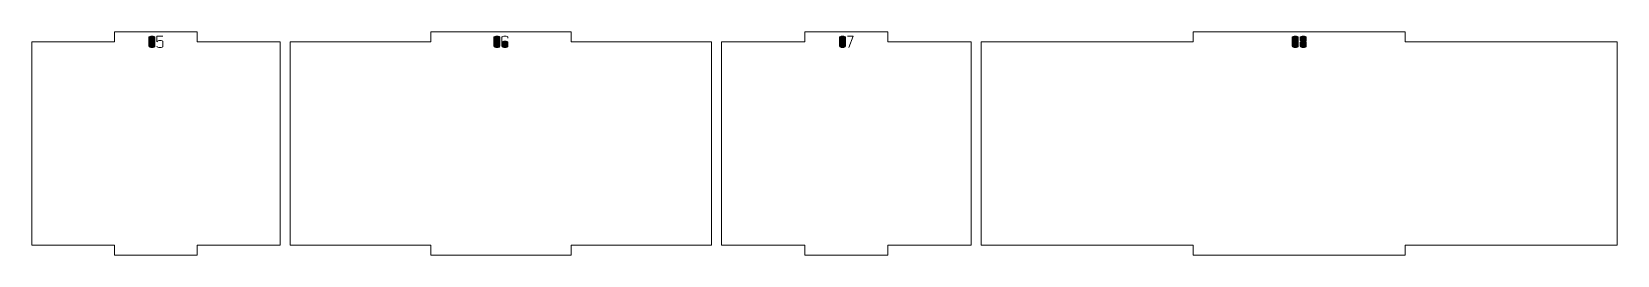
# Model space of a CAD drawing. Header units: centimetres. Extents: x -249 to 275, y -506 to 461.
# Drawn here: x 85.25 to 132.08, y 261.74 to 268.34 of the extents above; entities that cross this region are included whole.
import ezdxf

# ---------------------------------------------------------------- set-up
doc = ezdxf.new("R2010")
doc.units = ezdxf.units.CM
doc.header["$MEASUREMENT"] = 0
doc.layers.add('Capa 1', color=7, linetype='Continuous')

msp = doc.modelspace()

# ---------------------------------------------------------------- hatches: boundary and pattern name
at = {"layer": 'Capa 1', "true_color": 0x3e4095}
h = msp.add_hatch(color=175, dxfattribs=at)
edge = h.paths.add_edge_path()
edge.add_spline(control_points=[(88.70877, 267.91115), (88.70877, 267.90061), (88.71725, 267.89164), (88.73421, 267.88423), (88.75116, 267.87682), (88.77232, 267.87312), (88.79767, 267.87312), (88.82302, 267.87312), (88.84418, 267.87682), (88.86114, 267.88423), (88.87809, 267.89164), (88.88657, 267.90061), (88.88657, 267.91115), (88.88657, 267.91115), (88.88657, 268.17587), (88.88657, 268.17587), (88.88657, 268.18641), (88.87809, 268.19538), (88.86114, 268.20279), (88.84418, 268.2102), (88.82302, 268.2139), (88.79767, 268.2139), (88.77232, 268.2139), (88.75116, 268.2102), (88.73421, 268.20279), (88.71725, 268.19538), (88.70877, 268.18641), (88.70877, 268.17587), (88.70877, 268.17587), (88.70877, 267.91115), (88.70877, 267.91115)], knot_values=[0, 0, 0, 0, 0.1, 0.1, 0.1, 0.2, 0.2, 0.2, 0.3, 0.3, 0.3, 0.4, 0.4, 0.4, 0.5, 0.5, 0.5, 0.6, 0.6, 0.6, 0.7, 0.7, 0.7, 0.8, 0.8, 0.8, 0.9, 0.9, 0.9, 1, 1, 1, 1], degree=3, periodic=1)
h = msp.add_hatch(color=175, dxfattribs=at)
edge = h.paths.add_edge_path()
edge.add_spline(control_points=[(88.88657, 267.91115), (88.88657, 267.90061), (88.87809, 267.89164), (88.86114, 267.88423), (88.84418, 267.87682), (88.82302, 267.87312), (88.79767, 267.87312), (88.77232, 267.87312), (88.75116, 267.87682), (88.73421, 267.88423), (88.71725, 267.89164), (88.70877, 267.90061), (88.70877, 267.91115), (88.70877, 267.91115), (88.70877, 268.17587), (88.70877, 268.17587), (88.70877, 268.18641), (88.71725, 268.19538), (88.73421, 268.20279), (88.75116, 268.2102), (88.77232, 268.2139), (88.79767, 268.2139), (88.82302, 268.2139), (88.84418, 268.2102), (88.86114, 268.20279), (88.87809, 268.19538), (88.88657, 268.18641), (88.88657, 268.17587), (88.88657, 268.17587), (88.88657, 267.91115), (88.88657, 267.91115)], knot_values=[0, 0, 0, 0, 0.1, 0.1, 0.1, 0.2, 0.2, 0.2, 0.3, 0.3, 0.3, 0.4, 0.4, 0.4, 0.5, 0.5, 0.5, 0.6, 0.6, 0.6, 0.7, 0.7, 0.7, 0.8, 0.8, 0.8, 0.9, 0.9, 0.9, 1, 1, 1, 1], degree=3, periodic=1)
h = msp.add_hatch(color=175, dxfattribs=at)
edge = h.paths.add_edge_path()
edge.add_spline(control_points=[(89.03474, 267.87312), (89.00939, 267.87312), (88.98823, 267.87682), (88.97128, 267.88423), (88.95432, 267.89164), (88.94584, 267.90061), (88.94584, 267.91115), (88.94584, 267.90061), (88.95432, 267.89164), (88.97128, 267.88423), (88.98823, 267.87682), (89.00939, 267.87312), (89.03474, 267.87312), (89.06009, 267.87312), (89.08125, 267.87682), (89.09821, 267.88423), (89.11516, 267.89164), (89.12364, 267.90061), (89.12364, 267.91115), (89.12364, 267.91115), (89.12364, 268.04648), (89.12364, 268.04648), (89.12364, 268.05701), (89.11516, 268.06598), (89.09821, 268.07339), (89.08125, 268.0808), (89.06009, 268.0845), (89.03474, 268.0845), (89.01169, 268.08253), (88.99391, 268.0799), (88.9814, 268.0766), (88.96889, 268.07331), (88.95703, 268.06327), (88.94584, 268.04648), (88.94584, 268.04648), (88.94584, 268.2139), (88.94584, 268.2139), (88.94584, 268.2139), (89.11771, 268.2139), (89.11771, 268.2139), (89.11771, 268.2139), (88.94584, 268.2139), (88.94584, 268.2139), (88.94584, 268.2139), (88.94584, 268.04648), (88.94584, 268.04648), (88.95703, 268.06327), (88.96889, 268.07331), (88.9814, 268.0766), (88.99391, 268.0799), (89.01169, 268.08253), (89.03474, 268.0845), (89.06009, 268.0845), (89.08125, 268.0808), (89.09821, 268.07339), (89.11516, 268.06598), (89.12364, 268.05701), (89.12364, 268.04648), (89.12364, 268.04648), (89.12364, 267.91115), (89.12364, 267.91115), (89.12364, 267.90061), (89.11516, 267.89164), (89.09821, 267.88423), (89.08125, 267.87682), (89.06009, 267.87312), (89.03474, 267.87312)], knot_values=[0, 0, 0, 0, 0.04545455, 0.04545455, 0.04545455, 0.09090909, 0.09090909, 0.09090909, 0.13636364, 0.13636364, 0.13636364, 0.18181818, 0.18181818, 0.18181818, 0.22727273, 0.22727273, 0.22727273, 0.27272727, 0.27272727, 0.27272727, 0.31818182, 0.31818182, 0.31818182, 0.36363636, 0.36363636, 0.36363636, 0.40909091, 0.40909091, 0.40909091, 0.45454545, 0.45454545, 0.45454545, 0.5, 0.5, 0.5, 0.54545455, 0.54545455, 0.54545455, 0.59090909, 0.59090909, 0.59090909, 0.63636364, 0.63636364, 0.63636364, 0.68181818, 0.68181818, 0.68181818, 0.72727273, 0.72727273, 0.72727273, 0.77272727, 0.77272727, 0.77272727, 0.81818182, 0.81818182, 0.81818182, 0.86363636, 0.86363636, 0.86363636, 0.90909091, 0.90909091, 0.90909091, 0.95454545, 0.95454545, 0.95454545, 1, 1, 1, 1], degree=3, periodic=1)
h = msp.add_hatch(color=175, dxfattribs=at)
edge = h.paths.add_edge_path()
edge.add_spline(control_points=[(98.89872, 267.91115), (98.89872, 267.90061), (98.9072, 267.89164), (98.92416, 267.88423), (98.94111, 267.87682), (98.96227, 267.87312), (98.98762, 267.87312), (99.01297, 267.87312), (99.03413, 267.87682), (99.05109, 267.88423), (99.06804, 267.89164), (99.07652, 267.90061), (99.07652, 267.91115), (99.07652, 267.91115), (99.07652, 268.17587), (99.07652, 268.17587), (99.07652, 268.18641), (99.06804, 268.19538), (99.05109, 268.20279), (99.03413, 268.2102), (99.01297, 268.2139), (98.98762, 268.2139), (98.96227, 268.2139), (98.94111, 268.2102), (98.92416, 268.20279), (98.9072, 268.19538), (98.89872, 268.18641), (98.89872, 268.17587), (98.89872, 268.17587), (98.89872, 267.91115), (98.89872, 267.91115)], knot_values=[0, 0, 0, 0, 0.1, 0.1, 0.1, 0.2, 0.2, 0.2, 0.3, 0.3, 0.3, 0.4, 0.4, 0.4, 0.5, 0.5, 0.5, 0.6, 0.6, 0.6, 0.7, 0.7, 0.7, 0.8, 0.8, 0.8, 0.9, 0.9, 0.9, 1, 1, 1, 1], degree=3, periodic=1)
h = msp.add_hatch(color=175, dxfattribs=at)
edge = h.paths.add_edge_path()
edge.add_spline(control_points=[(99.07652, 267.91115), (99.07652, 267.90061), (99.06804, 267.89164), (99.05109, 267.88423), (99.03413, 267.87682), (99.01297, 267.87312), (98.98762, 267.87312), (98.96227, 267.87312), (98.94111, 267.87682), (98.92416, 267.88423), (98.9072, 267.89164), (98.89872, 267.90061), (98.89872, 267.91115), (98.89872, 267.91115), (98.89872, 268.17587), (98.89872, 268.17587), (98.89872, 268.18641), (98.9072, 268.19538), (98.92416, 268.20279), (98.94111, 268.2102), (98.96227, 268.2139), (98.98762, 268.2139), (99.01297, 268.2139), (99.03413, 268.2102), (99.05109, 268.20279), (99.06804, 268.19538), (99.07652, 268.18641), (99.07652, 268.17587), (99.07652, 268.17587), (99.07652, 267.91115), (99.07652, 267.91115)], knot_values=[0, 0, 0, 0, 0.1, 0.1, 0.1, 0.2, 0.2, 0.2, 0.3, 0.3, 0.3, 0.4, 0.4, 0.4, 0.5, 0.5, 0.5, 0.6, 0.6, 0.6, 0.7, 0.7, 0.7, 0.8, 0.8, 0.8, 0.9, 0.9, 0.9, 1, 1, 1, 1], degree=3, periodic=1)
h = msp.add_hatch(color=175, dxfattribs=at)
edge = h.paths.add_edge_path()
edge.add_spline(control_points=[(99.22469, 267.87312), (99.19934, 267.87312), (99.17818, 267.87682), (99.16123, 267.88423), (99.14427, 267.89164), (99.13579, 267.90061), (99.13579, 267.91115), (99.13579, 267.91115), (99.13579, 268.02623), (99.13579, 268.02623), (99.13579, 268.02623), (99.13579, 268.17587), (99.13579, 268.17587), (99.13579, 268.18641), (99.14427, 268.19538), (99.16123, 268.20279), (99.17818, 268.2102), (99.19934, 268.2139), (99.22469, 268.2139), (99.25004, 268.2139), (99.2712, 268.2102), (99.28816, 268.20279), (99.30511, 268.19538), (99.31359, 268.18641), (99.31359, 268.17587), (99.31359, 268.17587), (99.31359, 268.14822), (99.31359, 268.14822), (99.31359, 268.14822), (99.31359, 268.17587), (99.31359, 268.17587), (99.31359, 268.18641), (99.30511, 268.19538), (99.28816, 268.20279), (99.2712, 268.2102), (99.25004, 268.2139), (99.22469, 268.2139), (99.19934, 268.2139), (99.17818, 268.2102), (99.16123, 268.20279), (99.14427, 268.19538), (99.13579, 268.18641), (99.13579, 268.17587), (99.13579, 268.17587), (99.13579, 268.02623), (99.13579, 268.02623), (99.13579, 268.0361), (99.14608, 268.04491), (99.16666, 268.05265), (99.18724, 268.06039), (99.20658, 268.06426), (99.22469, 268.06426), (99.25004, 268.06426), (99.2712, 268.06055), (99.28816, 268.05314), (99.30511, 268.04573), (99.31359, 268.03676), (99.31359, 268.02623), (99.31359, 268.02623), (99.31359, 267.91115), (99.31359, 267.91115), (99.31359, 267.90061), (99.30511, 267.89164), (99.28816, 267.88423), (99.2712, 267.87682), (99.25004, 267.87312), (99.22469, 267.87312)], knot_values=[0, 0, 0, 0, 0.04545455, 0.04545455, 0.04545455, 0.09090909, 0.09090909, 0.09090909, 0.13636364, 0.13636364, 0.13636364, 0.18181818, 0.18181818, 0.18181818, 0.22727273, 0.22727273, 0.22727273, 0.27272727, 0.27272727, 0.27272727, 0.31818182, 0.31818182, 0.31818182, 0.36363636, 0.36363636, 0.36363636, 0.40909091, 0.40909091, 0.40909091, 0.45454545, 0.45454545, 0.45454545, 0.5, 0.5, 0.5, 0.54545455, 0.54545455, 0.54545455, 0.59090909, 0.59090909, 0.59090909, 0.63636364, 0.63636364, 0.63636364, 0.68181818, 0.68181818, 0.68181818, 0.72727273, 0.72727273, 0.72727273, 0.77272727, 0.77272727, 0.77272727, 0.81818182, 0.81818182, 0.81818182, 0.86363636, 0.86363636, 0.86363636, 0.90909091, 0.90909091, 0.90909091, 0.95454545, 0.95454545, 0.95454545, 1, 1, 1, 1], degree=3, periodic=1)
h = msp.add_hatch(color=175, dxfattribs=at)
edge = h.paths.add_edge_path()
edge.add_spline(control_points=[(99.13579, 267.91115), (99.13579, 267.90061), (99.14427, 267.89164), (99.16123, 267.88423), (99.17818, 267.87682), (99.19934, 267.87312), (99.22469, 267.87312), (99.25004, 267.87312), (99.2712, 267.87682), (99.28816, 267.88423), (99.30511, 267.89164), (99.31359, 267.90061), (99.31359, 267.91115), (99.31359, 267.91115), (99.31359, 268.02623), (99.31359, 268.02623), (99.31359, 268.03676), (99.30511, 268.04573), (99.28816, 268.05314), (99.2712, 268.06055), (99.25004, 268.06426), (99.22469, 268.06426), (99.20658, 268.06426), (99.18724, 268.06039), (99.16666, 268.05265), (99.14608, 268.04491), (99.13579, 268.0361), (99.13579, 268.02623), (99.13579, 268.02623), (99.13579, 267.91115), (99.13579, 267.91115)], knot_values=[0, 0, 0, 0, 0.1, 0.1, 0.1, 0.2, 0.2, 0.2, 0.3, 0.3, 0.3, 0.4, 0.4, 0.4, 0.5, 0.5, 0.5, 0.6, 0.6, 0.6, 0.7, 0.7, 0.7, 0.8, 0.8, 0.8, 0.9, 0.9, 0.9, 1, 1, 1, 1], degree=3, periodic=1)
h = msp.add_hatch(color=175, dxfattribs=at)
edge = h.paths.add_edge_path()
edge.add_spline(control_points=[(109.10821, 267.91115), (109.10821, 267.90061), (109.11669, 267.89164), (109.13365, 267.88423), (109.1506, 267.87682), (109.17176, 267.87312), (109.19711, 267.87312), (109.22246, 267.87312), (109.24362, 267.87682), (109.26058, 267.88423), (109.27753, 267.89164), (109.28601, 267.90061), (109.28601, 267.91115), (109.28601, 267.91115), (109.28601, 268.17587), (109.28601, 268.17587), (109.28601, 268.18641), (109.27753, 268.19538), (109.26058, 268.20279), (109.24362, 268.2102), (109.22246, 268.2139), (109.19711, 268.2139), (109.17176, 268.2139), (109.1506, 268.2102), (109.13365, 268.20279), (109.11669, 268.19538), (109.10821, 268.18641), (109.10821, 268.17587), (109.10821, 268.17587), (109.10821, 267.91115), (109.10821, 267.91115)], knot_values=[0, 0, 0, 0, 0.1, 0.1, 0.1, 0.2, 0.2, 0.2, 0.3, 0.3, 0.3, 0.4, 0.4, 0.4, 0.5, 0.5, 0.5, 0.6, 0.6, 0.6, 0.7, 0.7, 0.7, 0.8, 0.8, 0.8, 0.9, 0.9, 0.9, 1, 1, 1, 1], degree=3, periodic=1)
h = msp.add_hatch(color=175, dxfattribs=at)
edge = h.paths.add_edge_path()
edge.add_spline(control_points=[(109.28601, 267.91115), (109.28601, 267.90061), (109.27753, 267.89164), (109.26058, 267.88423), (109.24362, 267.87682), (109.22246, 267.87312), (109.19711, 267.87312), (109.17176, 267.87312), (109.1506, 267.87682), (109.13365, 267.88423), (109.11669, 267.89164), (109.10821, 267.90061), (109.10821, 267.91115), (109.10821, 267.91115), (109.10821, 268.17587), (109.10821, 268.17587), (109.10821, 268.18641), (109.11669, 268.19538), (109.13365, 268.20279), (109.1506, 268.2102), (109.17176, 268.2139), (109.19711, 268.2139), (109.22246, 268.2139), (109.24362, 268.2102), (109.26058, 268.20279), (109.27753, 268.19538), (109.28601, 268.18641), (109.28601, 268.17587), (109.28601, 268.17587), (109.28601, 267.91115), (109.28601, 267.91115)], knot_values=[0, 0, 0, 0, 0.1, 0.1, 0.1, 0.2, 0.2, 0.2, 0.3, 0.3, 0.3, 0.4, 0.4, 0.4, 0.5, 0.5, 0.5, 0.6, 0.6, 0.6, 0.7, 0.7, 0.7, 0.8, 0.8, 0.8, 0.9, 0.9, 0.9, 1, 1, 1, 1], degree=3, periodic=1)
h = msp.add_hatch(color=175, dxfattribs=at)
edge = h.paths.add_edge_path()
edge.add_spline(control_points=[(109.38677, 267.87312), (109.38677, 267.87312), (109.51715, 268.2139), (109.51715, 268.2139), (109.51715, 268.2139), (109.34528, 268.2139), (109.34528, 268.2139), (109.34528, 268.2139), (109.51715, 268.2139), (109.51715, 268.2139), (109.51715, 268.2139), (109.38677, 267.87312), (109.38677, 267.87312)], knot_values=[0, 0, 0, 0, 0.25, 0.25, 0.25, 0.5, 0.5, 0.5, 0.75, 0.75, 0.75, 1, 1, 1, 1], degree=3, periodic=1)
h = msp.add_hatch(color=175, dxfattribs=at)
edge = h.paths.add_edge_path()
edge.add_spline(control_points=[(122.48335, 267.91115), (122.48335, 267.90061), (122.49183, 267.89164), (122.50879, 267.88423), (122.52574, 267.87682), (122.5469, 267.87312), (122.57225, 267.87312), (122.5976, 267.87312), (122.61876, 267.87682), (122.63572, 267.88423), (122.65267, 267.89164), (122.66115, 267.90061), (122.66115, 267.91115), (122.66115, 267.91115), (122.66115, 268.17587), (122.66115, 268.17587), (122.66115, 268.18641), (122.65267, 268.19538), (122.63572, 268.20279), (122.61876, 268.2102), (122.5976, 268.2139), (122.57225, 268.2139), (122.5469, 268.2139), (122.52574, 268.2102), (122.50879, 268.20279), (122.49183, 268.19538), (122.48335, 268.18641), (122.48335, 268.17587), (122.48335, 268.17587), (122.48335, 267.91115), (122.48335, 267.91115)], knot_values=[0, 0, 0, 0, 0.1, 0.1, 0.1, 0.2, 0.2, 0.2, 0.3, 0.3, 0.3, 0.4, 0.4, 0.4, 0.5, 0.5, 0.5, 0.6, 0.6, 0.6, 0.7, 0.7, 0.7, 0.8, 0.8, 0.8, 0.9, 0.9, 0.9, 1, 1, 1, 1], degree=3, periodic=1)
h = msp.add_hatch(color=175, dxfattribs=at)
edge = h.paths.add_edge_path()
edge.add_spline(control_points=[(122.66115, 267.91115), (122.66115, 267.90061), (122.65267, 267.89164), (122.63572, 267.88423), (122.61876, 267.87682), (122.5976, 267.87312), (122.57225, 267.87312), (122.5469, 267.87312), (122.52574, 267.87682), (122.50879, 267.88423), (122.49183, 267.89164), (122.48335, 267.90061), (122.48335, 267.91115), (122.48335, 267.91115), (122.48335, 268.17587), (122.48335, 268.17587), (122.48335, 268.18641), (122.49183, 268.19538), (122.50879, 268.20279), (122.52574, 268.2102), (122.5469, 268.2139), (122.57225, 268.2139), (122.5976, 268.2139), (122.61876, 268.2102), (122.63572, 268.20279), (122.65267, 268.19538), (122.66115, 268.18641), (122.66115, 268.17587), (122.66115, 268.17587), (122.66115, 267.91115), (122.66115, 267.91115)], knot_values=[0, 0, 0, 0, 0.1, 0.1, 0.1, 0.2, 0.2, 0.2, 0.3, 0.3, 0.3, 0.4, 0.4, 0.4, 0.5, 0.5, 0.5, 0.6, 0.6, 0.6, 0.7, 0.7, 0.7, 0.8, 0.8, 0.8, 0.9, 0.9, 0.9, 1, 1, 1, 1], degree=3, periodic=1)
h = msp.add_hatch(color=175, dxfattribs=at)
edge = h.paths.add_edge_path()
edge.add_spline(control_points=[(122.72042, 268.09586), (122.72042, 268.0873), (122.72651, 268.07957), (122.73869, 268.07265), (122.75088, 268.06574), (122.77442, 268.06113), (122.80932, 268.05882), (122.84422, 268.06113), (122.86776, 268.06574), (122.87995, 268.07265), (122.89213, 268.07957), (122.89822, 268.0873), (122.89822, 268.09586), (122.89822, 268.09586), (122.89822, 268.17587), (122.89822, 268.17587), (122.89822, 268.18641), (122.88974, 268.19538), (122.87279, 268.20279), (122.85583, 268.2102), (122.83467, 268.2139), (122.80932, 268.2139), (122.78397, 268.2139), (122.76281, 268.2102), (122.74586, 268.20279), (122.7289, 268.19538), (122.72042, 268.18641), (122.72042, 268.17587), (122.72042, 268.17587), (122.72042, 268.09586), (122.72042, 268.09586)], knot_values=[0, 0, 0, 0, 0.1, 0.1, 0.1, 0.2, 0.2, 0.2, 0.3, 0.3, 0.3, 0.4, 0.4, 0.4, 0.5, 0.5, 0.5, 0.6, 0.6, 0.6, 0.7, 0.7, 0.7, 0.8, 0.8, 0.8, 0.9, 0.9, 0.9, 1, 1, 1, 1], degree=3, periodic=1)
h = msp.add_hatch(color=175, dxfattribs=at)
edge = h.paths.add_edge_path()
edge.add_spline(control_points=[(122.80932, 267.87312), (122.78397, 267.87312), (122.76281, 267.87682), (122.74586, 267.88423), (122.7289, 267.89164), (122.72042, 267.90061), (122.72042, 267.91115), (122.72042, 267.91115), (122.72042, 268.02227), (122.72042, 268.02227), (122.72042, 268.03116), (122.72651, 268.0389), (122.73869, 268.04549), (122.75088, 268.05207), (122.77442, 268.05652), (122.80932, 268.05882), (122.77442, 268.06113), (122.75088, 268.06574), (122.73869, 268.07265), (122.72651, 268.07957), (122.72042, 268.0873), (122.72042, 268.09586), (122.72042, 268.09586), (122.72042, 268.17587), (122.72042, 268.17587), (122.72042, 268.18641), (122.7289, 268.19538), (122.74586, 268.20279), (122.76281, 268.2102), (122.78397, 268.2139), (122.80932, 268.2139), (122.83467, 268.2139), (122.85583, 268.2102), (122.87279, 268.20279), (122.88974, 268.19538), (122.89822, 268.18641), (122.89822, 268.17587), (122.89822, 268.17587), (122.89822, 268.09586), (122.89822, 268.09586), (122.89822, 268.0873), (122.89213, 268.07957), (122.87995, 268.07265), (122.86776, 268.06574), (122.84422, 268.06113), (122.80932, 268.05882), (122.84422, 268.05652), (122.86776, 268.05207), (122.87995, 268.04549), (122.89213, 268.0389), (122.89822, 268.03116), (122.89822, 268.02227), (122.89822, 268.02227), (122.89822, 267.91115), (122.89822, 267.91115), (122.89822, 267.90061), (122.88974, 267.89164), (122.87279, 267.88423), (122.85583, 267.87682), (122.83467, 267.87312), (122.80932, 267.87312)], knot_values=[0, 0, 0, 0, 0.05, 0.05, 0.05, 0.1, 0.1, 0.1, 0.15, 0.15, 0.15, 0.2, 0.2, 0.2, 0.25, 0.25, 0.25, 0.3, 0.3, 0.3, 0.35, 0.35, 0.35, 0.4, 0.4, 0.4, 0.45, 0.45, 0.45, 0.5, 0.5, 0.5, 0.55, 0.55, 0.55, 0.6, 0.6, 0.6, 0.65, 0.65, 0.65, 0.7, 0.7, 0.7, 0.75, 0.75, 0.75, 0.8, 0.8, 0.8, 0.85, 0.85, 0.85, 0.9, 0.9, 0.9, 0.95, 0.95, 0.95, 1, 1, 1, 1], degree=3, periodic=1)
h = msp.add_hatch(color=175, dxfattribs=at)
edge = h.paths.add_edge_path()
edge.add_spline(control_points=[(122.72042, 267.91115), (122.72042, 267.90061), (122.7289, 267.89164), (122.74586, 267.88423), (122.76281, 267.87682), (122.78397, 267.87312), (122.80932, 267.87312), (122.83467, 267.87312), (122.85583, 267.87682), (122.87279, 267.88423), (122.88974, 267.89164), (122.89822, 267.90061), (122.89822, 267.91115), (122.89822, 267.91115), (122.89822, 268.02227), (122.89822, 268.02227), (122.89822, 268.03116), (122.89213, 268.0389), (122.87995, 268.04549), (122.86776, 268.05207), (122.84422, 268.05652), (122.80932, 268.05882), (122.77442, 268.05652), (122.75088, 268.05207), (122.73869, 268.04549), (122.72651, 268.0389), (122.72042, 268.03116), (122.72042, 268.02227), (122.72042, 268.02227), (122.72042, 267.91115), (122.72042, 267.91115)], knot_values=[0, 0, 0, 0, 0.1, 0.1, 0.1, 0.2, 0.2, 0.2, 0.3, 0.3, 0.3, 0.4, 0.4, 0.4, 0.5, 0.5, 0.5, 0.6, 0.6, 0.6, 0.7, 0.7, 0.7, 0.8, 0.8, 0.8, 0.9, 0.9, 0.9, 1, 1, 1, 1], degree=3, periodic=1)

# ---------------------------------------------------------------- linework, layer by layer
at = {"layer": 'Capa 1', "color": 1, "lineweight": 9}
for points in [[(85.24756, 268.0409), (85.24756, 268.0409), (85.24756, 262.0409), (85.24756, 262.0409), (85.24756, 262.0409), (87.69332, 262.0409), (87.69332, 262.0409), (87.69332, 262.0409), (87.69332, 261.7409), (87.69332, 261.7409), (87.69332, 261.7409), (90.13909, 261.7409), (90.13909, 261.7409), (90.13909, 261.7409), (90.13909, 262.0409), (90.13909, 262.0409), (90.13909, 262.0409), (92.58485, 262.0409), (92.58485, 262.0409), (92.58485, 262.0409), (92.58485, 268.0409), (92.58485, 268.0409), (92.58485, 268.0409), (90.13909, 268.0409), (90.13909, 268.0409), (90.13909, 268.0409), (90.13909, 268.3409), (90.13909, 268.3409), (90.13909, 268.3409), (87.69332, 268.3409), (87.69332, 268.3409), (87.69332, 268.3409), (87.69332, 268.0409), (87.69332, 268.0409), (87.69332, 268.0409), (85.24756, 268.0409), (85.24756, 268.0409)], [(92.88485, 268.0409), (92.88485, 268.0409), (92.88485, 262.0409), (92.88485, 262.0409), (92.88485, 262.0409), (97.03238, 262.0409), (97.03238, 262.0409), (97.03238, 262.0409), (97.03238, 261.7409), (97.03238, 261.7409), (97.03238, 261.7409), (101.17992, 261.7409), (101.17992, 261.7409), (101.17992, 261.7409), (101.17992, 262.0409), (101.17992, 262.0409), (101.17992, 262.0409), (105.32746, 262.0409), (105.32746, 262.0409), (105.32746, 262.0409), (105.32746, 268.0409), (105.32746, 268.0409), (105.32746, 268.0409), (101.17992, 268.0409), (101.17992, 268.0409), (101.17992, 268.0409), (101.17992, 268.3409), (101.17992, 268.3409), (101.17992, 268.3409), (97.03238, 268.3409), (97.03238, 268.3409), (97.03238, 268.3409), (97.03238, 268.0409), (97.03238, 268.0409), (97.03238, 268.0409), (92.88485, 268.0409), (92.88485, 268.0409)], [(105.62746, 268.0409), (105.62746, 268.0409), (105.62746, 262.0409), (105.62746, 262.0409), (105.62746, 262.0409), (108.08427, 262.0409), (108.08427, 262.0409), (108.08427, 262.0409), (108.08427, 261.7409), (108.08427, 261.7409), (108.08427, 261.7409), (110.54108, 261.7409), (110.54108, 261.7409), (110.54108, 261.7409), (110.54108, 262.0409), (110.54108, 262.0409), (110.54108, 262.0409), (112.99789, 262.0409), (112.99789, 262.0409), (112.99789, 262.0409), (112.99789, 268.0409), (112.99789, 268.0409), (112.99789, 268.0409), (110.54108, 268.0409), (110.54108, 268.0409), (110.54108, 268.0409), (110.54108, 268.3409), (110.54108, 268.3409), (110.54108, 268.3409), (108.08427, 268.3409), (108.08427, 268.3409), (108.08427, 268.3409), (108.08427, 268.0409), (108.08427, 268.0409), (108.08427, 268.0409), (105.62746, 268.0409), (105.62746, 268.0409)], [(113.29789, 268.0409), (113.29789, 268.0409), (113.29789, 262.0409), (113.29789, 262.0409), (113.29789, 262.0409), (119.55982, 262.0409), (119.55982, 262.0409), (119.55982, 262.0409), (119.55982, 261.7409), (119.55982, 261.7409), (119.55982, 261.7409), (125.82176, 261.7409), (125.82176, 261.7409), (125.82176, 261.7409), (125.82176, 262.0409), (125.82176, 262.0409), (125.82176, 262.0409), (132.08369, 262.0409), (132.08369, 262.0409), (132.08369, 262.0409), (132.08369, 268.0409), (132.08369, 268.0409), (132.08369, 268.0409), (125.82176, 268.0409), (125.82176, 268.0409), (125.82176, 268.0409), (125.82176, 268.3409), (125.82176, 268.3409), (125.82176, 268.3409), (119.55982, 268.3409), (119.55982, 268.3409), (119.55982, 268.3409), (119.55982, 268.0409), (119.55982, 268.0409), (119.55982, 268.0409), (113.29789, 268.0409), (113.29789, 268.0409)]]:
    msp.add_open_spline(points, degree=3, knots=[0, 0, 0, 0, 0.08333333, 0.08333333, 0.08333333, 0.16666667, 0.16666667, 0.16666667, 0.25, 0.25, 0.25, 0.33333333, 0.33333333, 0.33333333, 0.41666667, 0.41666667, 0.41666667, 0.5, 0.5, 0.5, 0.58333333, 0.58333333, 0.58333333, 0.66666667, 0.66666667, 0.66666667, 0.75, 0.75, 0.75, 0.83333333, 0.83333333, 0.83333333, 0.91666667, 0.91666667, 0.91666667, 1, 1, 1, 1], dxfattribs=at)
at = {"layer": 'Capa 1', "color": 114, "lineweight": 9}
for points, knots in [([(88.70877, 267.91115), (88.70877, 267.90061), (88.71725, 267.89164), (88.73421, 267.88423), (88.75116, 267.87682), (88.77232, 267.87312), (88.79767, 267.87312), (88.82302, 267.87312), (88.84418, 267.87682), (88.86114, 267.88423), (88.87809, 267.89164), (88.88657, 267.90061), (88.88657, 267.91115), (88.88657, 267.91115), (88.88657, 268.17587), (88.88657, 268.17587), (88.88657, 268.18641), (88.87809, 268.19538), (88.86114, 268.20279), (88.84418, 268.2102), (88.82302, 268.2139), (88.79767, 268.2139), (88.77232, 268.2139), (88.75116, 268.2102), (88.73421, 268.20279), (88.71725, 268.19538), (88.70877, 268.18641), (88.70877, 268.17587), (88.70877, 268.17587), (88.70877, 267.91115), (88.70877, 267.91115)], [0, 0, 0, 0, 0.1, 0.1, 0.1, 0.2, 0.2, 0.2, 0.3, 0.3, 0.3, 0.4, 0.4, 0.4, 0.5, 0.5, 0.5, 0.6, 0.6, 0.6, 0.7, 0.7, 0.7, 0.8, 0.8, 0.8, 0.9, 0.9, 0.9, 1, 1, 1, 1]), ([(88.88657, 267.91115), (88.88657, 267.90061), (88.87809, 267.89164), (88.86114, 267.88423), (88.84418, 267.87682), (88.82302, 267.87312), (88.79767, 267.87312), (88.77232, 267.87312), (88.75116, 267.87682), (88.73421, 267.88423), (88.71725, 267.89164), (88.70877, 267.90061), (88.70877, 267.91115), (88.70877, 267.91115), (88.70877, 268.17587), (88.70877, 268.17587), (88.70877, 268.18641), (88.71725, 268.19538), (88.73421, 268.20279), (88.75116, 268.2102), (88.77232, 268.2139), (88.79767, 268.2139), (88.82302, 268.2139), (88.84418, 268.2102), (88.86114, 268.20279), (88.87809, 268.19538), (88.88657, 268.18641), (88.88657, 268.17587), (88.88657, 268.17587), (88.88657, 267.91115), (88.88657, 267.91115)], [0, 0, 0, 0, 0.1, 0.1, 0.1, 0.2, 0.2, 0.2, 0.3, 0.3, 0.3, 0.4, 0.4, 0.4, 0.5, 0.5, 0.5, 0.6, 0.6, 0.6, 0.7, 0.7, 0.7, 0.8, 0.8, 0.8, 0.9, 0.9, 0.9, 1, 1, 1, 1]), ([(89.03474, 267.87312), (89.00939, 267.87312), (88.98823, 267.87682), (88.97128, 267.88423), (88.95432, 267.89164), (88.94584, 267.90061), (88.94584, 267.91115), (88.94584, 267.90061), (88.95432, 267.89164), (88.97128, 267.88423), (88.98823, 267.87682), (89.00939, 267.87312), (89.03474, 267.87312), (89.06009, 267.87312), (89.08125, 267.87682), (89.09821, 267.88423), (89.11516, 267.89164), (89.12364, 267.90061), (89.12364, 267.91115), (89.12364, 267.91115), (89.12364, 268.04648), (89.12364, 268.04648), (89.12364, 268.05701), (89.11516, 268.06598), (89.09821, 268.07339), (89.08125, 268.0808), (89.06009, 268.0845), (89.03474, 268.0845), (89.01169, 268.08253), (88.99391, 268.0799), (88.9814, 268.0766), (88.96889, 268.07331), (88.95703, 268.06327), (88.94584, 268.04648), (88.94584, 268.04648), (88.94584, 268.2139), (88.94584, 268.2139), (88.94584, 268.2139), (89.11771, 268.2139), (89.11771, 268.2139), (89.11771, 268.2139), (88.94584, 268.2139), (88.94584, 268.2139), (88.94584, 268.2139), (88.94584, 268.04648), (88.94584, 268.04648), (88.95703, 268.06327), (88.96889, 268.07331), (88.9814, 268.0766), (88.99391, 268.0799), (89.01169, 268.08253), (89.03474, 268.0845), (89.06009, 268.0845), (89.08125, 268.0808), (89.09821, 268.07339), (89.11516, 268.06598), (89.12364, 268.05701), (89.12364, 268.04648), (89.12364, 268.04648), (89.12364, 267.91115), (89.12364, 267.91115), (89.12364, 267.90061), (89.11516, 267.89164), (89.09821, 267.88423), (89.08125, 267.87682), (89.06009, 267.87312), (89.03474, 267.87312)], [0, 0, 0, 0, 0.04545455, 0.04545455, 0.04545455, 0.09090909, 0.09090909, 0.09090909, 0.13636364, 0.13636364, 0.13636364, 0.18181818, 0.18181818, 0.18181818, 0.22727273, 0.22727273, 0.22727273, 0.27272727, 0.27272727, 0.27272727, 0.31818182, 0.31818182, 0.31818182, 0.36363636, 0.36363636, 0.36363636, 0.40909091, 0.40909091, 0.40909091, 0.45454545, 0.45454545, 0.45454545, 0.5, 0.5, 0.5, 0.54545455, 0.54545455, 0.54545455, 0.59090909, 0.59090909, 0.59090909, 0.63636364, 0.63636364, 0.63636364, 0.68181818, 0.68181818, 0.68181818, 0.72727273, 0.72727273, 0.72727273, 0.77272727, 0.77272727, 0.77272727, 0.81818182, 0.81818182, 0.81818182, 0.86363636, 0.86363636, 0.86363636, 0.90909091, 0.90909091, 0.90909091, 0.95454545, 0.95454545, 0.95454545, 1, 1, 1, 1]), ([(98.89872, 267.91115), (98.89872, 267.90061), (98.9072, 267.89164), (98.92416, 267.88423), (98.94111, 267.87682), (98.96227, 267.87312), (98.98762, 267.87312), (99.01297, 267.87312), (99.03413, 267.87682), (99.05109, 267.88423), (99.06804, 267.89164), (99.07652, 267.90061), (99.07652, 267.91115), (99.07652, 267.91115), (99.07652, 268.17587), (99.07652, 268.17587), (99.07652, 268.18641), (99.06804, 268.19538), (99.05109, 268.20279), (99.03413, 268.2102), (99.01297, 268.2139), (98.98762, 268.2139), (98.96227, 268.2139), (98.94111, 268.2102), (98.92416, 268.20279), (98.9072, 268.19538), (98.89872, 268.18641), (98.89872, 268.17587), (98.89872, 268.17587), (98.89872, 267.91115), (98.89872, 267.91115)], [0, 0, 0, 0, 0.1, 0.1, 0.1, 0.2, 0.2, 0.2, 0.3, 0.3, 0.3, 0.4, 0.4, 0.4, 0.5, 0.5, 0.5, 0.6, 0.6, 0.6, 0.7, 0.7, 0.7, 0.8, 0.8, 0.8, 0.9, 0.9, 0.9, 1, 1, 1, 1]), ([(99.07652, 267.91115), (99.07652, 267.90061), (99.06804, 267.89164), (99.05109, 267.88423), (99.03413, 267.87682), (99.01297, 267.87312), (98.98762, 267.87312), (98.96227, 267.87312), (98.94111, 267.87682), (98.92416, 267.88423), (98.9072, 267.89164), (98.89872, 267.90061), (98.89872, 267.91115), (98.89872, 267.91115), (98.89872, 268.17587), (98.89872, 268.17587), (98.89872, 268.18641), (98.9072, 268.19538), (98.92416, 268.20279), (98.94111, 268.2102), (98.96227, 268.2139), (98.98762, 268.2139), (99.01297, 268.2139), (99.03413, 268.2102), (99.05109, 268.20279), (99.06804, 268.19538), (99.07652, 268.18641), (99.07652, 268.17587), (99.07652, 268.17587), (99.07652, 267.91115), (99.07652, 267.91115)], [0, 0, 0, 0, 0.1, 0.1, 0.1, 0.2, 0.2, 0.2, 0.3, 0.3, 0.3, 0.4, 0.4, 0.4, 0.5, 0.5, 0.5, 0.6, 0.6, 0.6, 0.7, 0.7, 0.7, 0.8, 0.8, 0.8, 0.9, 0.9, 0.9, 1, 1, 1, 1]), ([(99.22469, 267.87312), (99.19934, 267.87312), (99.17818, 267.87682), (99.16123, 267.88423), (99.14427, 267.89164), (99.13579, 267.90061), (99.13579, 267.91115), (99.13579, 267.91115), (99.13579, 268.02623), (99.13579, 268.02623), (99.13579, 268.02623), (99.13579, 268.17587), (99.13579, 268.17587), (99.13579, 268.18641), (99.14427, 268.19538), (99.16123, 268.20279), (99.17818, 268.2102), (99.19934, 268.2139), (99.22469, 268.2139), (99.25004, 268.2139), (99.2712, 268.2102), (99.28816, 268.20279), (99.30511, 268.19538), (99.31359, 268.18641), (99.31359, 268.17587), (99.31359, 268.17587), (99.31359, 268.14822), (99.31359, 268.14822), (99.31359, 268.14822), (99.31359, 268.17587), (99.31359, 268.17587), (99.31359, 268.18641), (99.30511, 268.19538), (99.28816, 268.20279), (99.2712, 268.2102), (99.25004, 268.2139), (99.22469, 268.2139), (99.19934, 268.2139), (99.17818, 268.2102), (99.16123, 268.20279), (99.14427, 268.19538), (99.13579, 268.18641), (99.13579, 268.17587), (99.13579, 268.17587), (99.13579, 268.02623), (99.13579, 268.02623), (99.13579, 268.0361), (99.14608, 268.04491), (99.16666, 268.05265), (99.18724, 268.06039), (99.20658, 268.06426), (99.22469, 268.06426), (99.25004, 268.06426), (99.2712, 268.06055), (99.28816, 268.05314), (99.30511, 268.04573), (99.31359, 268.03676), (99.31359, 268.02623), (99.31359, 268.02623), (99.31359, 267.91115), (99.31359, 267.91115), (99.31359, 267.90061), (99.30511, 267.89164), (99.28816, 267.88423), (99.2712, 267.87682), (99.25004, 267.87312), (99.22469, 267.87312)], [0, 0, 0, 0, 0.04545455, 0.04545455, 0.04545455, 0.09090909, 0.09090909, 0.09090909, 0.13636364, 0.13636364, 0.13636364, 0.18181818, 0.18181818, 0.18181818, 0.22727273, 0.22727273, 0.22727273, 0.27272727, 0.27272727, 0.27272727, 0.31818182, 0.31818182, 0.31818182, 0.36363636, 0.36363636, 0.36363636, 0.40909091, 0.40909091, 0.40909091, 0.45454545, 0.45454545, 0.45454545, 0.5, 0.5, 0.5, 0.54545455, 0.54545455, 0.54545455, 0.59090909, 0.59090909, 0.59090909, 0.63636364, 0.63636364, 0.63636364, 0.68181818, 0.68181818, 0.68181818, 0.72727273, 0.72727273, 0.72727273, 0.77272727, 0.77272727, 0.77272727, 0.81818182, 0.81818182, 0.81818182, 0.86363636, 0.86363636, 0.86363636, 0.90909091, 0.90909091, 0.90909091, 0.95454545, 0.95454545, 0.95454545, 1, 1, 1, 1]), ([(99.13579, 267.91115), (99.13579, 267.90061), (99.14427, 267.89164), (99.16123, 267.88423), (99.17818, 267.87682), (99.19934, 267.87312), (99.22469, 267.87312), (99.25004, 267.87312), (99.2712, 267.87682), (99.28816, 267.88423), (99.30511, 267.89164), (99.31359, 267.90061), (99.31359, 267.91115), (99.31359, 267.91115), (99.31359, 268.02623), (99.31359, 268.02623), (99.31359, 268.03676), (99.30511, 268.04573), (99.28816, 268.05314), (99.2712, 268.06055), (99.25004, 268.06426), (99.22469, 268.06426), (99.20658, 268.06426), (99.18724, 268.06039), (99.16666, 268.05265), (99.14608, 268.04491), (99.13579, 268.0361), (99.13579, 268.02623), (99.13579, 268.02623), (99.13579, 267.91115), (99.13579, 267.91115)], [0, 0, 0, 0, 0.1, 0.1, 0.1, 0.2, 0.2, 0.2, 0.3, 0.3, 0.3, 0.4, 0.4, 0.4, 0.5, 0.5, 0.5, 0.6, 0.6, 0.6, 0.7, 0.7, 0.7, 0.8, 0.8, 0.8, 0.9, 0.9, 0.9, 1, 1, 1, 1]), ([(109.10821, 267.91115), (109.10821, 267.90061), (109.11669, 267.89164), (109.13365, 267.88423), (109.1506, 267.87682), (109.17176, 267.87312), (109.19711, 267.87312), (109.22246, 267.87312), (109.24362, 267.87682), (109.26058, 267.88423), (109.27753, 267.89164), (109.28601, 267.90061), (109.28601, 267.91115), (109.28601, 267.91115), (109.28601, 268.17587), (109.28601, 268.17587), (109.28601, 268.18641), (109.27753, 268.19538), (109.26058, 268.20279), (109.24362, 268.2102), (109.22246, 268.2139), (109.19711, 268.2139), (109.17176, 268.2139), (109.1506, 268.2102), (109.13365, 268.20279), (109.11669, 268.19538), (109.10821, 268.18641), (109.10821, 268.17587), (109.10821, 268.17587), (109.10821, 267.91115), (109.10821, 267.91115)], [0, 0, 0, 0, 0.1, 0.1, 0.1, 0.2, 0.2, 0.2, 0.3, 0.3, 0.3, 0.4, 0.4, 0.4, 0.5, 0.5, 0.5, 0.6, 0.6, 0.6, 0.7, 0.7, 0.7, 0.8, 0.8, 0.8, 0.9, 0.9, 0.9, 1, 1, 1, 1]), ([(109.28601, 267.91115), (109.28601, 267.90061), (109.27753, 267.89164), (109.26058, 267.88423), (109.24362, 267.87682), (109.22246, 267.87312), (109.19711, 267.87312), (109.17176, 267.87312), (109.1506, 267.87682), (109.13365, 267.88423), (109.11669, 267.89164), (109.10821, 267.90061), (109.10821, 267.91115), (109.10821, 267.91115), (109.10821, 268.17587), (109.10821, 268.17587), (109.10821, 268.18641), (109.11669, 268.19538), (109.13365, 268.20279), (109.1506, 268.2102), (109.17176, 268.2139), (109.19711, 268.2139), (109.22246, 268.2139), (109.24362, 268.2102), (109.26058, 268.20279), (109.27753, 268.19538), (109.28601, 268.18641), (109.28601, 268.17587), (109.28601, 268.17587), (109.28601, 267.91115), (109.28601, 267.91115)], [0, 0, 0, 0, 0.1, 0.1, 0.1, 0.2, 0.2, 0.2, 0.3, 0.3, 0.3, 0.4, 0.4, 0.4, 0.5, 0.5, 0.5, 0.6, 0.6, 0.6, 0.7, 0.7, 0.7, 0.8, 0.8, 0.8, 0.9, 0.9, 0.9, 1, 1, 1, 1]), ([(109.38677, 267.87312), (109.38677, 267.87312), (109.51715, 268.2139), (109.51715, 268.2139), (109.51715, 268.2139), (109.34528, 268.2139), (109.34528, 268.2139), (109.34528, 268.2139), (109.51715, 268.2139), (109.51715, 268.2139), (109.51715, 268.2139), (109.38677, 267.87312), (109.38677, 267.87312)], [0, 0, 0, 0, 0.25, 0.25, 0.25, 0.5, 0.5, 0.5, 0.75, 0.75, 0.75, 1, 1, 1, 1]), ([(122.48335, 267.91115), (122.48335, 267.90061), (122.49183, 267.89164), (122.50879, 267.88423), (122.52574, 267.87682), (122.5469, 267.87312), (122.57225, 267.87312), (122.5976, 267.87312), (122.61876, 267.87682), (122.63572, 267.88423), (122.65267, 267.89164), (122.66115, 267.90061), (122.66115, 267.91115), (122.66115, 267.91115), (122.66115, 268.17587), (122.66115, 268.17587), (122.66115, 268.18641), (122.65267, 268.19538), (122.63572, 268.20279), (122.61876, 268.2102), (122.5976, 268.2139), (122.57225, 268.2139), (122.5469, 268.2139), (122.52574, 268.2102), (122.50879, 268.20279), (122.49183, 268.19538), (122.48335, 268.18641), (122.48335, 268.17587), (122.48335, 268.17587), (122.48335, 267.91115), (122.48335, 267.91115)], [0, 0, 0, 0, 0.1, 0.1, 0.1, 0.2, 0.2, 0.2, 0.3, 0.3, 0.3, 0.4, 0.4, 0.4, 0.5, 0.5, 0.5, 0.6, 0.6, 0.6, 0.7, 0.7, 0.7, 0.8, 0.8, 0.8, 0.9, 0.9, 0.9, 1, 1, 1, 1]), ([(122.66115, 267.91115), (122.66115, 267.90061), (122.65267, 267.89164), (122.63572, 267.88423), (122.61876, 267.87682), (122.5976, 267.87312), (122.57225, 267.87312), (122.5469, 267.87312), (122.52574, 267.87682), (122.50879, 267.88423), (122.49183, 267.89164), (122.48335, 267.90061), (122.48335, 267.91115), (122.48335, 267.91115), (122.48335, 268.17587), (122.48335, 268.17587), (122.48335, 268.18641), (122.49183, 268.19538), (122.50879, 268.20279), (122.52574, 268.2102), (122.5469, 268.2139), (122.57225, 268.2139), (122.5976, 268.2139), (122.61876, 268.2102), (122.63572, 268.20279), (122.65267, 268.19538), (122.66115, 268.18641), (122.66115, 268.17587), (122.66115, 268.17587), (122.66115, 267.91115), (122.66115, 267.91115)], [0, 0, 0, 0, 0.1, 0.1, 0.1, 0.2, 0.2, 0.2, 0.3, 0.3, 0.3, 0.4, 0.4, 0.4, 0.5, 0.5, 0.5, 0.6, 0.6, 0.6, 0.7, 0.7, 0.7, 0.8, 0.8, 0.8, 0.9, 0.9, 0.9, 1, 1, 1, 1]), ([(122.72042, 268.09586), (122.72042, 268.0873), (122.72651, 268.07957), (122.73869, 268.07265), (122.75088, 268.06574), (122.77442, 268.06113), (122.80932, 268.05882), (122.84422, 268.06113), (122.86776, 268.06574), (122.87995, 268.07265), (122.89213, 268.07957), (122.89822, 268.0873), (122.89822, 268.09586), (122.89822, 268.09586), (122.89822, 268.17587), (122.89822, 268.17587), (122.89822, 268.18641), (122.88974, 268.19538), (122.87279, 268.20279), (122.85583, 268.2102), (122.83467, 268.2139), (122.80932, 268.2139), (122.78397, 268.2139), (122.76281, 268.2102), (122.74586, 268.20279), (122.7289, 268.19538), (122.72042, 268.18641), (122.72042, 268.17587), (122.72042, 268.17587), (122.72042, 268.09586), (122.72042, 268.09586)], [0, 0, 0, 0, 0.1, 0.1, 0.1, 0.2, 0.2, 0.2, 0.3, 0.3, 0.3, 0.4, 0.4, 0.4, 0.5, 0.5, 0.5, 0.6, 0.6, 0.6, 0.7, 0.7, 0.7, 0.8, 0.8, 0.8, 0.9, 0.9, 0.9, 1, 1, 1, 1]), ([(122.80932, 267.87312), (122.78397, 267.87312), (122.76281, 267.87682), (122.74586, 267.88423), (122.7289, 267.89164), (122.72042, 267.90061), (122.72042, 267.91115), (122.72042, 267.91115), (122.72042, 268.02227), (122.72042, 268.02227), (122.72042, 268.03116), (122.72651, 268.0389), (122.73869, 268.04549), (122.75088, 268.05207), (122.77442, 268.05652), (122.80932, 268.05882), (122.77442, 268.06113), (122.75088, 268.06574), (122.73869, 268.07265), (122.72651, 268.07957), (122.72042, 268.0873), (122.72042, 268.09586), (122.72042, 268.09586), (122.72042, 268.17587), (122.72042, 268.17587), (122.72042, 268.18641), (122.7289, 268.19538), (122.74586, 268.20279), (122.76281, 268.2102), (122.78397, 268.2139), (122.80932, 268.2139), (122.83467, 268.2139), (122.85583, 268.2102), (122.87279, 268.20279), (122.88974, 268.19538), (122.89822, 268.18641), (122.89822, 268.17587), (122.89822, 268.17587), (122.89822, 268.09586), (122.89822, 268.09586), (122.89822, 268.0873), (122.89213, 268.07957), (122.87995, 268.07265), (122.86776, 268.06574), (122.84422, 268.06113), (122.80932, 268.05882), (122.84422, 268.05652), (122.86776, 268.05207), (122.87995, 268.04549), (122.89213, 268.0389), (122.89822, 268.03116), (122.89822, 268.02227), (122.89822, 268.02227), (122.89822, 267.91115), (122.89822, 267.91115), (122.89822, 267.90061), (122.88974, 267.89164), (122.87279, 267.88423), (122.85583, 267.87682), (122.83467, 267.87312), (122.80932, 267.87312)], [0, 0, 0, 0, 0.05, 0.05, 0.05, 0.1, 0.1, 0.1, 0.15, 0.15, 0.15, 0.2, 0.2, 0.2, 0.25, 0.25, 0.25, 0.3, 0.3, 0.3, 0.35, 0.35, 0.35, 0.4, 0.4, 0.4, 0.45, 0.45, 0.45, 0.5, 0.5, 0.5, 0.55, 0.55, 0.55, 0.6, 0.6, 0.6, 0.65, 0.65, 0.65, 0.7, 0.7, 0.7, 0.75, 0.75, 0.75, 0.8, 0.8, 0.8, 0.85, 0.85, 0.85, 0.9, 0.9, 0.9, 0.95, 0.95, 0.95, 1, 1, 1, 1]), ([(122.72042, 267.91115), (122.72042, 267.90061), (122.7289, 267.89164), (122.74586, 267.88423), (122.76281, 267.87682), (122.78397, 267.87312), (122.80932, 267.87312), (122.83467, 267.87312), (122.85583, 267.87682), (122.87279, 267.88423), (122.88974, 267.89164), (122.89822, 267.90061), (122.89822, 267.91115), (122.89822, 267.91115), (122.89822, 268.02227), (122.89822, 268.02227), (122.89822, 268.03116), (122.89213, 268.0389), (122.87995, 268.04549), (122.86776, 268.05207), (122.84422, 268.05652), (122.80932, 268.05882), (122.77442, 268.05652), (122.75088, 268.05207), (122.73869, 268.04549), (122.72651, 268.0389), (122.72042, 268.03116), (122.72042, 268.02227), (122.72042, 268.02227), (122.72042, 267.91115), (122.72042, 267.91115)], [0, 0, 0, 0, 0.1, 0.1, 0.1, 0.2, 0.2, 0.2, 0.3, 0.3, 0.3, 0.4, 0.4, 0.4, 0.5, 0.5, 0.5, 0.6, 0.6, 0.6, 0.7, 0.7, 0.7, 0.8, 0.8, 0.8, 0.9, 0.9, 0.9, 1, 1, 1, 1])]:
    msp.add_open_spline(points, degree=3, knots=knots, dxfattribs=at)

doc.saveas('drawing.dxf')
